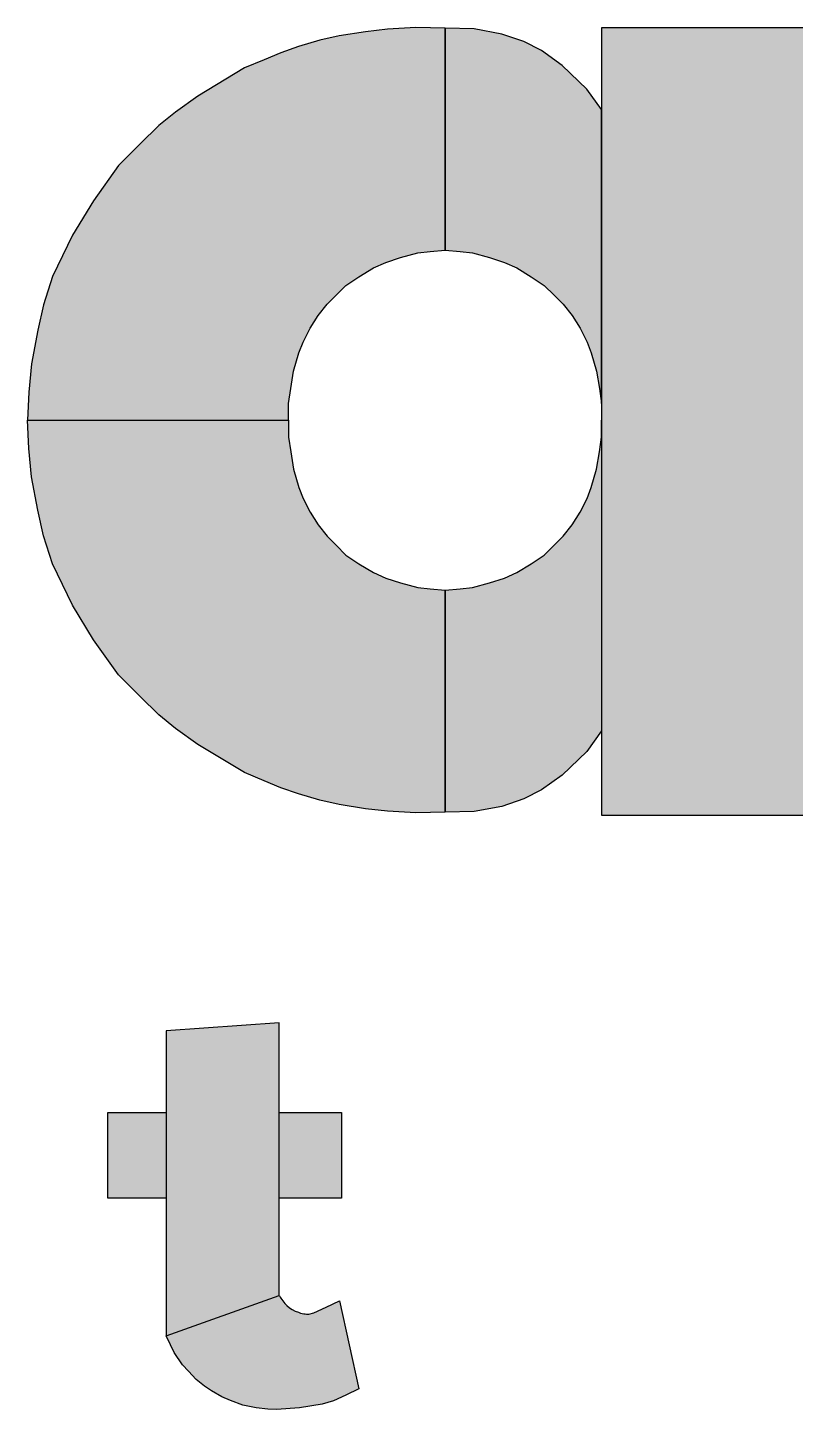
# Model space of a CAD drawing. Extents: x -1789 to 4156, y -3064 to 1391.
# Drawn here: x 4010.3 to 4033.97, y -2676.28 to -2633.67 of the extents above; entities that cross this region are included whole.
import ezdxf

# ---------------------------------------------------------------- set-up
doc = ezdxf.new("R2010")
doc.units = 0
doc.layers.add('15', color=8, linetype='CONTINUOUS')
doc.layers.add('16', color=10, linetype='CONTINUOUS')

msp = doc.modelspace()

# ---------------------------------------------------------------- linework, layer by layer
at = {"layer": '15', "linetype": 'Continuous'}
for points in [[(4018.056, -2664.36435), (4014.576, -2664.60435), (4014.576, -2674.01245), (4018.056, -2672.76435), (4018.056, -2664.36435)], [(4012.776, -2667.12435), (4014.576, -2667.12435), (4014.576, -2669.76435), (4012.776, -2669.76435), (4012.776, -2667.12435)], [(4018.056, -2667.12435), (4019.976, -2667.12435), (4019.976, -2669.76435), (4018.056, -2669.76435), (4018.056, -2667.12435)], [(4018.056, -2672.76435), (4018.0665, -2672.78225), (4018.08915, -2672.81505), (4018.1093, -2672.85), (4018.13785, -2672.89525), (4018.1666, -2672.9349), (4018.20205, -2672.9793), (4018.231, -2673.01385), (4018.2957, -2673.0771), (4018.37705, -2673.14535), (4018.4576, -2673.1977), (4018.5548, -2673.24925), (4018.64985, -2673.28705), (4018.71625, -2673.30845), (4018.8171, -2673.3295), (4018.85445, -2673.33505), (4018.9012, -2673.3402), (4018.93615, -2673.34245), (4018.97395, -2673.34345), (4019.1283, -2673.30205), (4019.51015, -2673.1309), (4019.916, -2672.93575), (4020.516, -2675.64645), (4020.11015, -2675.8416), (4019.7283, -2676.01275), (4019.3816, -2676.1232), (4018.67935, -2676.2288), (4017.97565, -2676.28005), (4017.7048, -2676.2759), (4017.3524, -2676.2377), (4016.9379, -2676.14585), (4016.5578, -2676.0027), (4016.2941, -2675.8976), (4015.97035, -2675.7124), (4015.7589, -2675.56195), (4015.5027, -2675.36125), (4015.25975, -2675.1033), (4015.07895, -2674.90365), (4014.82285, -2674.5308), (4014.70135, -2674.29445), (4014.576, -2674.01245), (4018.056, -2672.76435)]]:
    msp.add_lwpolyline(points, dxfattribs=at)
for points in [[(4018.056, -2664.36435), (4014.576, -2664.60435), (4014.576, -2674.01245)], [(4018.056, -2664.36435), (4014.576, -2674.01245), (4018.056, -2672.76435)], [(4018.056, -2664.36435), (4018.056, -2672.76435), (4018.056, -2664.36435)], [(4012.776, -2667.12435), (4014.576, -2667.12435), (4014.576, -2669.76435)], [(4012.776, -2667.12435), (4014.576, -2669.76435), (4012.776, -2669.76435)], [(4012.776, -2667.12435), (4012.776, -2669.76435), (4012.776, -2667.12435)], [(4018.056, -2667.12435), (4019.976, -2667.12435), (4019.976, -2669.76435)], [(4018.056, -2667.12435), (4019.976, -2669.76435), (4018.056, -2669.76435)], [(4018.056, -2667.12435), (4018.056, -2669.76435), (4018.056, -2667.12435)], [(4018.056, -2672.76435), (4014.70135, -2674.29445), (4014.576, -2674.01245)], [(4018.056, -2672.76435), (4014.82285, -2674.5308), (4014.70135, -2674.29445)], [(4018.056, -2672.76435), (4015.07895, -2674.90365), (4014.82285, -2674.5308)], [(4018.056, -2672.76435), (4015.25975, -2675.1033), (4015.07895, -2674.90365)], [(4018.056, -2672.76435), (4015.5027, -2675.36125), (4015.25975, -2675.1033)], [(4018.056, -2672.76435), (4015.7589, -2675.56195), (4015.5027, -2675.36125)], [(4018.056, -2672.76435), (4015.97035, -2675.7124), (4015.7589, -2675.56195)], [(4018.056, -2672.76435), (4016.2941, -2675.8976), (4015.97035, -2675.7124)], [(4018.056, -2672.76435), (4016.5578, -2676.0027), (4016.2941, -2675.8976)], [(4018.056, -2672.76435), (4016.9379, -2676.14585), (4016.5578, -2676.0027)], [(4018.056, -2672.76435), (4017.3524, -2676.2377), (4016.9379, -2676.14585)], [(4018.056, -2672.76435), (4017.7048, -2676.2759), (4017.3524, -2676.2377)], [(4018.056, -2672.76435), (4017.97565, -2676.28005), (4017.7048, -2676.2759)], [(4018.67935, -2676.2288), (4017.97565, -2676.28005), (4018.056, -2672.76435)], [(4018.67935, -2676.2288), (4018.056, -2672.76435), (4018.056, -2672.76435)], [(4018.67935, -2676.2288), (4018.056, -2672.76435), (4018.0665, -2672.78225)], [(4018.67935, -2676.2288), (4018.0665, -2672.78225), (4018.08915, -2672.81505)], [(4018.67935, -2676.2288), (4018.08915, -2672.81505), (4018.1093, -2672.85)], [(4018.67935, -2676.2288), (4018.1093, -2672.85), (4018.13785, -2672.89525)], [(4018.67935, -2676.2288), (4018.13785, -2672.89525), (4018.1666, -2672.9349)], [(4018.67935, -2676.2288), (4018.1666, -2672.9349), (4018.20205, -2672.9793)], [(4018.67935, -2676.2288), (4018.20205, -2672.9793), (4018.2957, -2673.0771)], [(4018.67935, -2676.2288), (4018.2957, -2673.0771), (4018.37705, -2673.14535)], [(4018.67935, -2676.2288), (4018.37705, -2673.14535), (4018.4576, -2673.1977)], [(4018.67935, -2676.2288), (4018.4576, -2673.1977), (4018.5548, -2673.24925)], [(4018.67935, -2676.2288), (4018.5548, -2673.24925), (4018.64985, -2673.28705)], [(4018.67935, -2676.2288), (4018.64985, -2673.28705), (4018.71625, -2673.30845)], [(4019.3816, -2676.1232), (4018.67935, -2676.2288), (4018.71625, -2673.30845)], [(4019.3816, -2676.1232), (4018.71625, -2673.30845), (4018.8171, -2673.3295)], [(4018.93615, -2673.34245), (4019.1283, -2673.30205), (4019.3816, -2676.1232)], [(4019.1283, -2673.30205), (4019.51015, -2673.1309), (4019.3816, -2676.1232)], [(4019.3816, -2676.1232), (4019.51015, -2673.1309), (4019.7283, -2676.01275)], [(4019.51015, -2673.1309), (4019.916, -2672.93575), (4019.7283, -2676.01275)], [(4019.7283, -2676.01275), (4019.916, -2672.93575), (4020.11015, -2675.8416)], [(4019.916, -2672.93575), (4020.516, -2675.64645), (4020.11015, -2675.8416)], [(4019.3816, -2676.1232), (4018.8171, -2673.3295), (4018.8171, -2673.3295)], [(4019.3816, -2676.1232), (4018.8171, -2673.3295), (4018.85445, -2673.33505)], [(4019.3816, -2676.1232), (4018.85445, -2673.33505), (4018.9012, -2673.3402)], [(4019.3816, -2676.1232), (4018.9012, -2673.3402), (4018.93615, -2673.34245)]]:
    msp.add_solid(points, dxfattribs=at)
at = {"layer": '16', "linetype": 'Continuous'}
for points in [[(4018.3471, -2645.77745), (4018.3471, -2645.26), (4018.41615, -2644.8033), (4018.49885, -2644.26565), (4018.666, -2643.7025), (4018.7942, -2643.36875), (4019.00795, -2642.9376), (4019.2574, -2642.5505), (4019.5334, -2642.20125), (4019.8128, -2641.92185), (4020.11305, -2641.6216), (4020.51755, -2641.35055), (4020.96485, -2641.0784), (4021.34325, -2640.9085), (4021.80195, -2640.7584), (4022.3274, -2640.6166), (4022.71105, -2640.5749), (4023.1723, -2640.53615), (4023.17255, -2633.6873), (4022.2733, -2633.67045), (4021.3919, -2633.7207), (4020.71565, -2633.79915), (4019.90215, -2633.92255), (4019.3094, -2634.0604), (4018.6546, -2634.2534), (4018.10315, -2634.4464), (4017.5931, -2634.6601), (4016.98655, -2634.9151), (4015.5457, -2635.77965), (4014.85965, -2636.27385), (4014.3415, -2636.6883), (4013.77265, -2637.25715), (4013.1078, -2637.92205), (4012.3287, -2639.0085), (4011.67975, -2640.0705), (4011.0701, -2641.34875), (4010.79475, -2642.21405), (4010.6178, -2643.0007), (4010.4179, -2644.03505), (4010.34245, -2644.9083), (4010.3015, -2645.77745), (4018.3471, -2645.77745)], [(4027.99745, -2645.26), (4027.99745, -2636.19795), (4027.54515, -2635.56595), (4026.78135, -2634.83425), (4026.14225, -2634.3778), (4025.5967, -2634.10025), (4024.92625, -2633.87005), (4024.0713, -2633.7076), (4023.17205, -2633.6873), (4023.1723, -2640.53615), (4023.63355, -2640.5749), (4024.0172, -2640.6166), (4024.5426, -2640.7584), (4025.00135, -2640.9085), (4025.3797, -2641.0784), (4025.827, -2641.35055), (4026.2315, -2641.6216), (4026.53175, -2641.92185), (4026.81115, -2642.20125), (4027.08715, -2642.5505), (4027.3366, -2642.9376), (4027.55035, -2643.36875), (4027.67855, -2643.7025), (4027.8457, -2644.26565), (4027.9284, -2644.8033), (4027.99745, -2645.26), (4027.99745, -2645.77745)], [(4036.69745, -2633.6789), (4027.99745, -2633.6789), (4027.99745, -2657.95835), (4036.69745, -2657.95835), (4036.69745, -2633.6789)], [(4018.3471, -2645.77745), (4018.3471, -2646.29495), (4018.41615, -2646.75165), (4018.49885, -2647.2893), (4018.666, -2647.85245), (4018.7942, -2648.1862), (4019.00795, -2648.61735), (4019.2574, -2649.00445), (4019.5334, -2649.3537), (4019.8128, -2649.6331), (4020.11305, -2649.93335), (4020.51755, -2650.2044), (4020.96485, -2650.47655), (4021.34325, -2650.64645), (4021.80195, -2650.79655), (4022.3274, -2650.93835), (4022.71105, -2650.98005), (4023.1723, -2651.0188), (4023.17255, -2657.86765), (4022.2733, -2657.88445), (4021.3919, -2657.8342), (4020.71565, -2657.7558), (4019.90215, -2657.6324), (4019.3094, -2657.49455), (4018.6546, -2657.30155), (4018.10315, -2657.10855), (4017.5931, -2656.89485), (4016.98655, -2656.63985), (4015.5457, -2655.7753), (4014.85965, -2655.28105), (4014.3415, -2654.86665), (4013.77265, -2654.2978), (4013.1078, -2653.6329), (4012.3287, -2652.5464), (4011.67975, -2651.48445), (4011.0701, -2650.2062), (4010.79475, -2649.3409), (4010.6178, -2648.55425), (4010.4179, -2647.5199), (4010.34245, -2646.64665), (4010.3015, -2645.77745), (4018.3471, -2645.77745)], [(4027.99745, -2646.29495), (4027.99745, -2655.357), (4027.54515, -2655.989), (4026.78135, -2656.7207), (4026.14225, -2657.17715), (4025.5967, -2657.45465), (4024.92625, -2657.6849), (4024.0713, -2657.84735), (4023.17205, -2657.86765), (4023.1723, -2651.0188), (4023.63355, -2650.98005), (4024.0172, -2650.93835), (4024.5426, -2650.79655), (4025.00135, -2650.64645), (4025.3797, -2650.47655), (4025.827, -2650.2044), (4026.2315, -2649.93335), (4026.53175, -2649.6331), (4026.81115, -2649.3537), (4027.08715, -2649.00445), (4027.3366, -2648.61735), (4027.55035, -2648.1862), (4027.67855, -2647.85245), (4027.8457, -2647.2893), (4027.9284, -2646.75165), (4027.99745, -2646.29495), (4027.99745, -2645.77745)]]:
    msp.add_lwpolyline(points, dxfattribs=at)
for points in [[(4021.3919, -2633.7207), (4021.80195, -2640.7584), (4022.2733, -2633.67045)], [(4021.80195, -2640.7584), (4022.3274, -2640.6166), (4022.2733, -2633.67045)], [(4022.2733, -2633.67045), (4022.3274, -2640.6166), (4023.17255, -2633.6873)], [(4022.3274, -2640.6166), (4022.71105, -2640.5749), (4023.17255, -2633.6873)], [(4023.17255, -2633.6873), (4022.71105, -2640.5749), (4023.1723, -2640.53615)], [(4024.0713, -2633.7076), (4023.17205, -2633.6873), (4023.1723, -2640.53615)], [(4036.69745, -2633.6789), (4027.99745, -2633.6789), (4027.99745, -2657.95835)], [(4036.69745, -2633.6789), (4027.99745, -2657.95835), (4036.69745, -2657.95835)], [(4018.6546, -2634.2534), (4018.666, -2643.7025), (4019.3094, -2634.0604)], [(4018.666, -2643.7025), (4018.7942, -2643.36875), (4019.3094, -2634.0604)], [(4019.3094, -2634.0604), (4018.7942, -2643.36875), (4019.00795, -2642.9376)], [(4019.2574, -2642.5505), (4019.3094, -2634.0604), (4019.00795, -2642.9376)], [(4019.5334, -2642.20125), (4019.3094, -2634.0604), (4019.2574, -2642.5505)], [(4019.5334, -2642.20125), (4019.90215, -2633.92255), (4019.3094, -2634.0604)], [(4019.8128, -2641.92185), (4019.90215, -2633.92255), (4019.5334, -2642.20125)], [(4019.8128, -2641.92185), (4020.11305, -2641.6216), (4019.90215, -2633.92255)], [(4019.90215, -2633.92255), (4020.11305, -2641.6216), (4020.71565, -2633.79915)], [(4020.11305, -2641.6216), (4020.51755, -2641.35055), (4020.71565, -2633.79915)], [(4020.51755, -2641.35055), (4020.96485, -2641.0784), (4020.71565, -2633.79915)], [(4020.96485, -2641.0784), (4021.3919, -2633.7207), (4020.71565, -2633.79915)], [(4020.96485, -2641.0784), (4021.34325, -2640.9085), (4021.3919, -2633.7207)], [(4021.34325, -2640.9085), (4021.80195, -2640.7584), (4021.3919, -2633.7207)], [(4024.0713, -2633.7076), (4023.1723, -2640.53615), (4023.63355, -2640.5749)], [(4024.0172, -2640.6166), (4024.0713, -2633.7076), (4023.63355, -2640.5749)], [(4024.5426, -2640.7584), (4024.0713, -2633.7076), (4024.0172, -2640.6166)], [(4024.5426, -2640.7584), (4024.92625, -2633.87005), (4024.0713, -2633.7076)], [(4025.00135, -2640.9085), (4024.92625, -2633.87005), (4024.5426, -2640.7584)], [(4025.00135, -2640.9085), (4025.5967, -2634.10025), (4024.92625, -2633.87005)], [(4025.00135, -2640.9085), (4025.3797, -2641.0784), (4025.5967, -2634.10025)], [(4025.3797, -2641.0784), (4025.827, -2641.35055), (4025.5967, -2634.10025)], [(4025.5967, -2634.10025), (4025.827, -2641.35055), (4026.14225, -2634.3778)], [(4017.5931, -2634.6601), (4018.3471, -2645.77745), (4018.10315, -2634.4464)], [(4018.10315, -2634.4464), (4018.3471, -2645.26), (4018.6546, -2634.2534)], [(4018.10315, -2634.4464), (4018.3471, -2645.77745), (4018.3471, -2645.26)], [(4018.6546, -2634.2534), (4018.3471, -2645.26), (4018.41615, -2644.8033)], [(4018.41615, -2644.8033), (4018.49885, -2644.26565), (4018.6546, -2634.2534)], [(4018.49885, -2644.26565), (4018.666, -2643.7025), (4018.6546, -2634.2534)], [(4025.827, -2641.35055), (4026.2315, -2641.6216), (4026.14225, -2634.3778)], [(4026.14225, -2634.3778), (4026.2315, -2641.6216), (4026.78135, -2634.83425)], [(4018.3471, -2645.77745), (4016.98655, -2634.9151), (4015.5457, -2635.77965)], [(4017.5931, -2634.6601), (4016.98655, -2634.9151), (4018.3471, -2645.77745)], [(4026.2315, -2641.6216), (4026.53175, -2641.92185), (4026.78135, -2634.83425)], [(4026.78135, -2634.83425), (4026.53175, -2641.92185), (4026.81115, -2642.20125)], [(4027.54515, -2635.56595), (4026.78135, -2634.83425), (4026.81115, -2642.20125)], [(4018.3471, -2645.77745), (4015.5457, -2635.77965), (4014.85965, -2636.27385)], [(4027.54515, -2635.56595), (4026.81115, -2642.20125), (4027.08715, -2642.5505)], [(4027.54515, -2635.56595), (4027.08715, -2642.5505), (4027.3366, -2642.9376)], [(4027.54515, -2635.56595), (4027.3366, -2642.9376), (4027.55035, -2643.36875)], [(4027.99745, -2636.19795), (4027.54515, -2635.56595), (4027.55035, -2643.36875)], [(4027.99745, -2636.19795), (4027.55035, -2643.36875), (4027.67855, -2643.7025)], [(4027.99745, -2636.19795), (4027.67855, -2643.7025), (4027.8457, -2644.26565)], [(4027.99745, -2636.19795), (4027.8457, -2644.26565), (4027.9284, -2644.8033)], [(4027.99745, -2636.19795), (4027.9284, -2644.8033), (4027.99745, -2645.26)], [(4027.99745, -2636.19795), (4027.99745, -2645.26), (4027.99745, -2645.26)], [(4018.3471, -2645.77745), (4014.85965, -2636.27385), (4014.3415, -2636.6883)], [(4018.3471, -2645.77745), (4014.3415, -2636.6883), (4013.77265, -2637.25715)], [(4018.3471, -2645.77745), (4013.77265, -2637.25715), (4013.1078, -2637.92205)], [(4018.3471, -2645.77745), (4013.1078, -2637.92205), (4012.3287, -2639.0085)], [(4018.3471, -2645.77745), (4012.3287, -2639.0085), (4011.67975, -2640.0705)], [(4018.3471, -2645.77745), (4011.67975, -2640.0705), (4011.0701, -2641.34875)], [(4018.3471, -2645.77745), (4011.0701, -2641.34875), (4010.79475, -2642.21405)], [(4018.3471, -2645.77745), (4010.79475, -2642.21405), (4010.6178, -2643.0007)], [(4018.3471, -2645.77745), (4010.6178, -2643.0007), (4010.4179, -2644.03505)], [(4018.3471, -2645.77745), (4010.4179, -2644.03505), (4010.34245, -2644.9083)], [(4018.3471, -2645.77745), (4010.34245, -2644.9083), (4010.3015, -2645.77745)], [(4018.3471, -2645.77745), (4010.34245, -2646.64665), (4010.3015, -2645.77745)], [(4018.3471, -2645.77745), (4010.4179, -2647.5199), (4010.34245, -2646.64665)], [(4018.3471, -2645.77745), (4010.6178, -2648.55425), (4010.4179, -2647.5199)], [(4018.3471, -2645.77745), (4010.79475, -2649.3409), (4010.6178, -2648.55425)], [(4018.3471, -2645.77745), (4011.0701, -2650.2062), (4010.79475, -2649.3409)], [(4018.3471, -2645.77745), (4011.67975, -2651.48445), (4011.0701, -2650.2062)], [(4018.3471, -2645.77745), (4012.3287, -2652.5464), (4011.67975, -2651.48445)], [(4018.3471, -2645.77745), (4013.1078, -2653.6329), (4012.3287, -2652.5464)], [(4018.3471, -2645.77745), (4013.77265, -2654.2978), (4013.1078, -2653.6329)], [(4018.3471, -2645.77745), (4014.3415, -2654.86665), (4013.77265, -2654.2978)], [(4018.3471, -2645.77745), (4014.85965, -2655.28105), (4014.3415, -2654.86665)], [(4018.3471, -2645.77745), (4015.5457, -2655.7753), (4014.85965, -2655.28105)], [(4018.3471, -2645.77745), (4016.98655, -2656.63985), (4015.5457, -2655.7753)], [(4017.5931, -2656.89485), (4016.98655, -2656.63985), (4018.3471, -2645.77745)], [(4017.5931, -2656.89485), (4018.3471, -2645.77745), (4018.10315, -2657.10855)], [(4018.10315, -2657.10855), (4018.3471, -2645.77745), (4018.3471, -2646.29495)], [(4018.10315, -2657.10855), (4018.3471, -2646.29495), (4018.6546, -2657.30155)], [(4018.6546, -2657.30155), (4018.3471, -2646.29495), (4018.41615, -2646.75165)], [(4027.99745, -2655.357), (4027.9284, -2646.75165), (4027.99745, -2646.29495)], [(4027.99745, -2655.357), (4027.99745, -2646.29495), (4027.99745, -2646.29495)], [(4018.41615, -2646.75165), (4018.49885, -2647.2893), (4018.6546, -2657.30155)], [(4027.99745, -2655.357), (4027.8457, -2647.2893), (4027.9284, -2646.75165)], [(4018.49885, -2647.2893), (4018.666, -2647.85245), (4018.6546, -2657.30155)], [(4027.99745, -2655.357), (4027.67855, -2647.85245), (4027.8457, -2647.2893)], [(4018.6546, -2657.30155), (4018.666, -2647.85245), (4019.3094, -2657.49455)], [(4018.666, -2647.85245), (4018.7942, -2648.1862), (4019.3094, -2657.49455)], [(4019.3094, -2657.49455), (4018.7942, -2648.1862), (4019.00795, -2648.61735)], [(4027.54515, -2655.989), (4027.3366, -2648.61735), (4027.55035, -2648.1862)], [(4027.99745, -2655.357), (4027.54515, -2655.989), (4027.55035, -2648.1862)], [(4027.99745, -2655.357), (4027.55035, -2648.1862), (4027.67855, -2647.85245)], [(4019.2574, -2649.00445), (4019.3094, -2657.49455), (4019.00795, -2648.61735)], [(4019.5334, -2649.3537), (4019.3094, -2657.49455), (4019.2574, -2649.00445)], [(4027.54515, -2655.989), (4026.81115, -2649.3537), (4027.08715, -2649.00445)], [(4027.54515, -2655.989), (4027.08715, -2649.00445), (4027.3366, -2648.61735)], [(4019.5334, -2649.3537), (4019.90215, -2657.6324), (4019.3094, -2657.49455)], [(4019.8128, -2649.6331), (4019.90215, -2657.6324), (4019.5334, -2649.3537)], [(4026.78135, -2656.7207), (4026.53175, -2649.6331), (4026.81115, -2649.3537)], [(4027.54515, -2655.989), (4026.78135, -2656.7207), (4026.81115, -2649.3537)], [(4019.8128, -2649.6331), (4020.11305, -2649.93335), (4019.90215, -2657.6324)], [(4026.2315, -2649.93335), (4026.53175, -2649.6331), (4026.78135, -2656.7207)], [(4019.90215, -2657.6324), (4020.11305, -2649.93335), (4020.71565, -2657.7558)], [(4020.11305, -2649.93335), (4020.51755, -2650.2044), (4020.71565, -2657.7558)], [(4020.51755, -2650.2044), (4020.96485, -2650.47655), (4020.71565, -2657.7558)], [(4025.3797, -2650.47655), (4025.827, -2650.2044), (4025.5967, -2657.45465)], [(4025.5967, -2657.45465), (4025.827, -2650.2044), (4026.14225, -2657.17715)], [(4025.827, -2650.2044), (4026.2315, -2649.93335), (4026.14225, -2657.17715)], [(4026.14225, -2657.17715), (4026.2315, -2649.93335), (4026.78135, -2656.7207)], [(4020.96485, -2650.47655), (4021.3919, -2657.8342), (4020.71565, -2657.7558)], [(4020.96485, -2650.47655), (4021.34325, -2650.64645), (4021.3919, -2657.8342)], [(4021.34325, -2650.64645), (4021.80195, -2650.79655), (4021.3919, -2657.8342)], [(4025.00135, -2650.64645), (4024.92625, -2657.6849), (4024.5426, -2650.79655)], [(4025.00135, -2650.64645), (4025.5967, -2657.45465), (4024.92625, -2657.6849)], [(4025.00135, -2650.64645), (4025.3797, -2650.47655), (4025.5967, -2657.45465)], [(4021.3919, -2657.8342), (4021.80195, -2650.79655), (4022.2733, -2657.88445)], [(4021.80195, -2650.79655), (4022.3274, -2650.93835), (4022.2733, -2657.88445)], [(4022.2733, -2657.88445), (4022.3274, -2650.93835), (4023.17255, -2657.86765)], [(4022.3274, -2650.93835), (4022.71105, -2650.98005), (4023.17255, -2657.86765)], [(4023.17255, -2657.86765), (4022.71105, -2650.98005), (4023.1723, -2651.0188)], [(4024.0713, -2657.84735), (4023.17205, -2657.86765), (4023.1723, -2651.0188)], [(4024.0713, -2657.84735), (4023.1723, -2651.0188), (4023.63355, -2650.98005)], [(4024.0172, -2650.93835), (4024.0713, -2657.84735), (4023.63355, -2650.98005)], [(4024.5426, -2650.79655), (4024.0713, -2657.84735), (4024.0172, -2650.93835)], [(4024.5426, -2650.79655), (4024.92625, -2657.6849), (4024.0713, -2657.84735)]]:
    msp.add_solid(points, dxfattribs=at)

doc.saveas('drawing.dxf')
